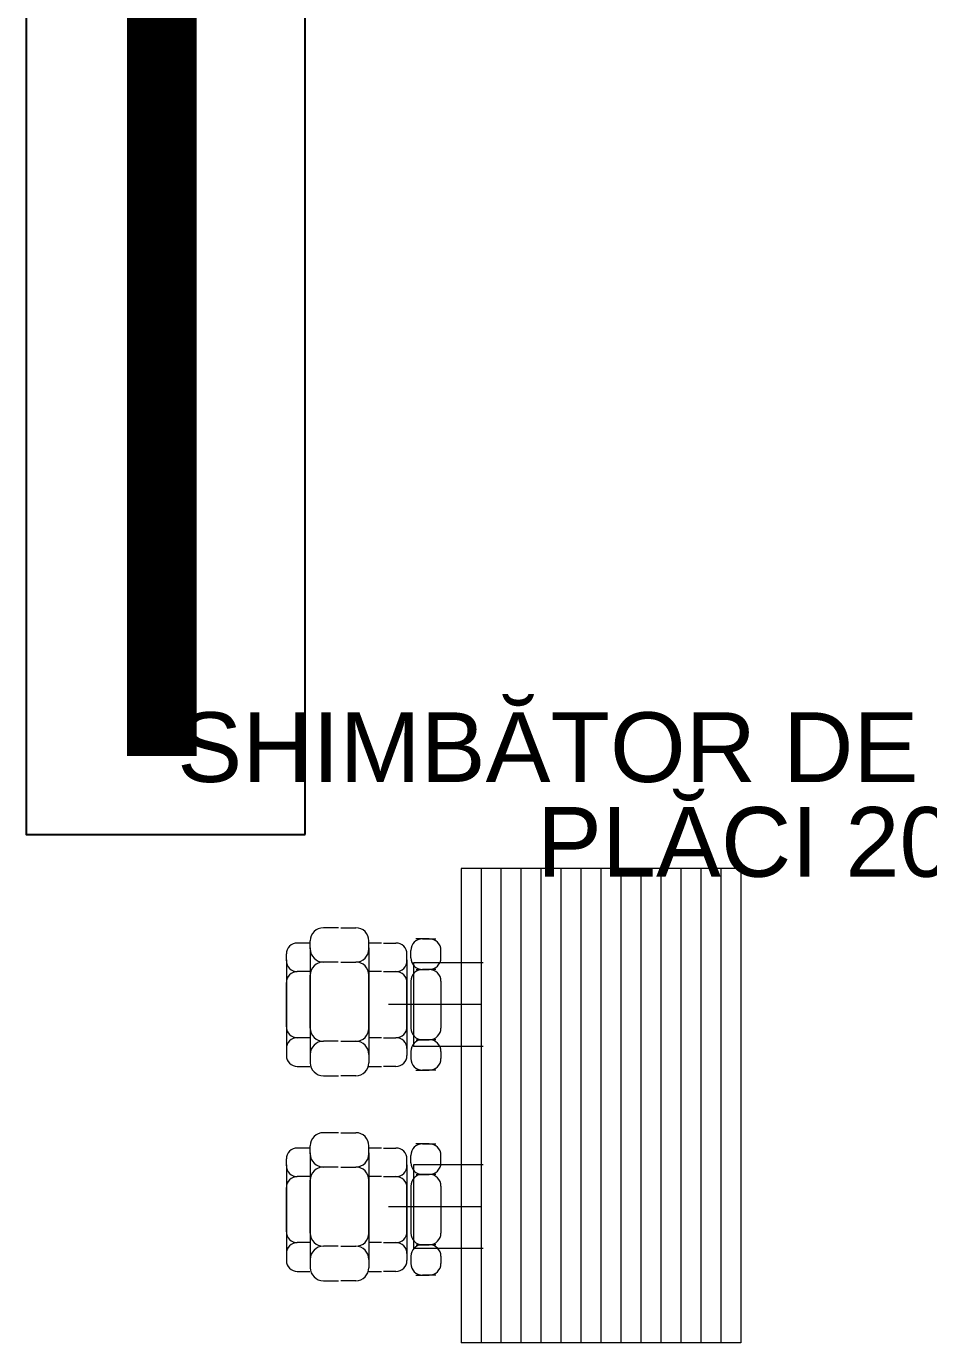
# Model space of a CAD drawing. Header units: millimetres. Extents: x 1322820 to 1391563, y 1051909 to 1098256.
# Drawn here: x 1349916 to 1350563, y 1080571 to 1081515 of the extents above; entities that cross this region are included whole.
import ezdxf

# ---------------------------------------------------------------- set-up
doc = ezdxf.new("R2010")
doc.units = ezdxf.units.MM
doc.header["$MEASUREMENT"] = 0
doc.linetypes.add('R (4)', pattern=[10414, 5080, -2540, 254, -2540])
doc.layers.get('0').update_dxf_attribs({"true_color": 0x787878})
doc.layers.add('calorifere_Pen_No__1', color=250, linetype='Continuous', lineweight=13)
for name, color, linetype in [('Circuit echipo', 7, 'Continuous'), ('circuite iluminat normal', 7, 'Continuous'), ('circuite iluminat vitali', 1, 'Continuous')]:
    doc.layers.add(name, color=color, linetype=linetype)
doc.layers.add('instalatii - echipamente_Pen_No__1', color=7, linetype='Continuous', lineweight=13, true_color=0x787878)
doc.styles.add('GENERATED_STYLE_3', font='ariali.ttf')

# ---------------------------------------------------------------- blocks, each defined once
blk = doc.blocks.new('terasa')
at = {"layer": 'instalatii - echipamente_Pen_No__1', "linetype": 'Continuous', "lineweight": 13}
for p, q in [((1350428.502, 1080910.6), (1350227.916, 1080910.6)), ((1350227.916, 1080910.6), (1350227.916, 1080570.6)), ((1350242.243, 1080910.6), (1350242.243, 1080570.6)), ((1350256.571, 1080910.6), (1350256.571, 1080570.6)), ((1350270.898, 1080910.6), (1350270.898, 1080570.6)), ((1350285.226, 1080910.6), (1350285.226, 1080570.6)), ((1350299.553, 1080910.6), (1350299.553, 1080570.6)), ((1350313.881, 1080910.6), (1350313.881, 1080570.6)), ((1350328.209, 1080910.6), (1350328.209, 1080570.6)), ((1350342.536, 1080910.6), (1350342.536, 1080570.6)), ((1350356.864, 1080910.6), (1350356.864, 1080570.6)), ((1350371.191, 1080910.6), (1350371.191, 1080570.6)), ((1350385.519, 1080910.6), (1350385.519, 1080570.6)), ((1350399.846, 1080910.6), (1350399.846, 1080570.6)), ((1350414.174, 1080910.6), (1350414.174, 1080570.6)), ((1350428.502, 1080910.6), (1350428.502, 1080570.6)), ((1350139.991, 1080868.207), (1350129.157, 1080868.207)), ((1350141.587, 1080868.207), (1350152.421, 1080868.207)), ((1350119.766, 1080853), (1350119.766, 1080858.817)), ((1350161.811, 1080853), (1350161.811, 1080858.817)), ((1350205.146, 1080860.258), (1350195.537, 1080860.258)), ((1350200.244, 1080860.258), (1350209.854, 1080860.258)), ((1350102.621, 1080844.556), (1350102.621, 1080849.403)), ((1350119.475, 1080857.228), (1350110.446, 1080857.228)), ((1350119.766, 1080853.874), (1350119.766, 1080776.633)), ((1350161.811, 1080853.874), (1350161.811, 1080776.633)), ((1350170.885, 1080857.228), (1350161.856, 1080857.228)), ((1350172.215, 1080857.228), (1350181.243, 1080857.228)), ((1350189.068, 1080844.556), (1350189.068, 1080849.403)), ((1350191.916, 1080846.635), (1350191.916, 1080851.93)), ((1350213.474, 1080846.635), (1350213.474, 1080851.93)), ((1350102.621, 1080845.284), (1350102.621, 1080780.917)), ((1350139.841, 1080843.609), (1350129.157, 1080843.609)), ((1350141.737, 1080843.609), (1350152.421, 1080843.609)), ((1350189.068, 1080845.284), (1350189.068, 1080780.917)), ((1350243.87, 1080843.1), (1350193.87, 1080843.1)), ((1350193.87, 1080843.1), (1350193.87, 1080783.1)), ((1350119.35, 1080836.731), (1350110.446, 1080836.731)), ((1350119.766, 1080796.16), (1350119.766, 1080834.219)), ((1350161.811, 1080796.16), (1350161.811, 1080834.219)), ((1350170.76, 1080836.731), (1350161.856, 1080836.731)), ((1350172.34, 1080836.731), (1350181.243, 1080836.731)), ((1350195.67, 1080838.307), (1350205.146, 1080838.307)), ((1350209.721, 1080838.307), (1350200.244, 1080838.307)), ((1350102.621, 1080797.189), (1350102.621, 1080828.905)), ((1350189.068, 1080797.189), (1350189.068, 1080828.905)), ((1350191.916, 1080829.979), (1350191.916, 1080796.222)), ((1350213.474, 1080829.979), (1350213.474, 1080796.222)), ((1350119.35, 1080789.364), (1350110.446, 1080789.364)), ((1350139.841, 1080786.77), (1350129.157, 1080786.77)), ((1350141.737, 1080786.77), (1350152.421, 1080786.77)), ((1350170.76, 1080789.364), (1350161.856, 1080789.364)), ((1350172.34, 1080789.364), (1350181.243, 1080789.364)), ((1350243.87, 1080783.1), (1350193.87, 1080783.1)), ((1350195.67, 1080787.894), (1350205.146, 1080787.894)), ((1350209.721, 1080787.894), (1350200.244, 1080787.894)), ((1350102.621, 1080781.539), (1350102.621, 1080776.565)), ((1350119.766, 1080777.38), (1350119.766, 1080771.411)), ((1350161.811, 1080777.38), (1350161.811, 1080771.411)), ((1350189.068, 1080781.539), (1350189.068, 1080776.565)), ((1350191.916, 1080779.565), (1350191.916, 1080774.406)), ((1350213.474, 1080779.565), (1350213.474, 1080774.406)), ((1350110.446, 1080768.74), (1350119.475, 1080768.74)), ((1350161.856, 1080768.74), (1350170.885, 1080768.74)), ((1350181.243, 1080768.74), (1350172.215, 1080768.74)), ((1350195.537, 1080766.077), (1350205.146, 1080766.077)), ((1350209.854, 1080766.077), (1350200.244, 1080766.077)), ((1350129.157, 1080762.021), (1350139.991, 1080762.021)), ((1350152.421, 1080762.021), (1350141.587, 1080762.021)), ((1350139.991, 1080721.193), (1350129.157, 1080721.193)), ((1350141.587, 1080721.193), (1350152.421, 1080721.193)), ((1350119.475, 1080710.215), (1350110.446, 1080710.215)), ((1350119.766, 1080705.986), (1350119.766, 1080711.803)), ((1350161.811, 1080705.986), (1350161.811, 1080711.803)), ((1350170.885, 1080710.215), (1350161.856, 1080710.215)), ((1350172.215, 1080710.215), (1350181.243, 1080710.215)), ((1350205.146, 1080713.245), (1350195.537, 1080713.245)), ((1350200.244, 1080713.245), (1350209.854, 1080713.245)), ((1350102.621, 1080697.542), (1350102.621, 1080702.39)), ((1350102.621, 1080698.27), (1350102.621, 1080633.903)), ((1350119.766, 1080706.86), (1350119.766, 1080629.62)), ((1350161.811, 1080706.86), (1350161.811, 1080629.62)), ((1350189.068, 1080697.542), (1350189.068, 1080702.39)), ((1350189.068, 1080698.27), (1350189.068, 1080633.903)), ((1350191.916, 1080699.622), (1350191.916, 1080704.916)), ((1350243.87, 1080698.1), (1350193.87, 1080698.1)), ((1350193.87, 1080698.1), (1350193.87, 1080638.1)), ((1350213.474, 1080699.622), (1350213.474, 1080704.916)), ((1350119.35, 1080689.717), (1350110.446, 1080689.717)), ((1350139.841, 1080696.596), (1350129.157, 1080696.596)), ((1350141.737, 1080696.596), (1350152.421, 1080696.596)), ((1350170.76, 1080689.717), (1350161.856, 1080689.717)), ((1350172.34, 1080689.717), (1350181.243, 1080689.717)), ((1350195.67, 1080691.294), (1350205.146, 1080691.294)), ((1350209.721, 1080691.294), (1350200.244, 1080691.294)), ((1350102.621, 1080650.176), (1350102.621, 1080681.892)), ((1350119.766, 1080649.147), (1350119.766, 1080687.206)), ((1350161.811, 1080649.147), (1350161.811, 1080687.206)), ((1350189.068, 1080650.176), (1350189.068, 1080681.892)), ((1350191.916, 1080682.965), (1350191.916, 1080649.209)), ((1350213.474, 1080682.965), (1350213.474, 1080649.209)), ((1350119.35, 1080642.351), (1350110.446, 1080642.351)), ((1350170.76, 1080642.351), (1350161.856, 1080642.351)), ((1350172.34, 1080642.351), (1350181.243, 1080642.351)), ((1350102.621, 1080634.526), (1350102.621, 1080629.552)), ((1350139.841, 1080639.757), (1350129.157, 1080639.757)), ((1350141.737, 1080639.757), (1350152.421, 1080639.757)), ((1350189.068, 1080634.526), (1350189.068, 1080629.552)), ((1350191.916, 1080632.552), (1350191.916, 1080627.392)), ((1350243.87, 1080638.1), (1350193.87, 1080638.1)), ((1350195.67, 1080640.88), (1350205.146, 1080640.88)), ((1350209.721, 1080640.88), (1350200.244, 1080640.88)), ((1350213.474, 1080632.552), (1350213.474, 1080627.392)), ((1350119.766, 1080630.367), (1350119.766, 1080624.397)), ((1350161.811, 1080630.367), (1350161.811, 1080624.397)), ((1350110.446, 1080621.727), (1350119.475, 1080621.727)), ((1350129.157, 1080615.007), (1350139.991, 1080615.007)), ((1350152.421, 1080615.007), (1350141.587, 1080615.007)), ((1350161.856, 1080621.727), (1350170.885, 1080621.727)), ((1350181.243, 1080621.727), (1350172.215, 1080621.727)), ((1350195.537, 1080619.064), (1350205.146, 1080619.064)), ((1350209.854, 1080619.064), (1350200.244, 1080619.064)), ((1350428.502, 1080570.6), (1350227.916, 1080570.6))]:
    blk.add_line(p, q, dxfattribs=at)
at = {"layer": 'instalatii - echipamente_Pen_No__1', "linetype": 'R (4)', "lineweight": 13}
for p, q in [((1350242.243, 1080813.1), (1350175.934, 1080813.1)), ((1350242.243, 1080668.1), (1350175.934, 1080668.1))]:
    blk.add_line(p, q, dxfattribs=at)
at = {"layer": 'instalatii - echipamente_Pen_No__1', "linetype": 'Continuous', "lineweight": 13}
for centre, radius, start, end in [((1350129.157, 1080858.817), 9.39, 90, 180), ((1350152.421, 1080858.817), 9.39, 0, 90), ((1350200.244, 1080851.93), 8.328, 90, 180), ((1350205.146, 1080851.93), 8.328, 0, 90), ((1350110.446, 1080849.403), 7.825, 90, 180), ((1350129.157, 1080853), 9.39, 180, 270), ((1350152.421, 1080853), 9.39, 270, 0), ((1350181.243, 1080849.403), 7.825, 0, 90), ((1350110.446, 1080844.556), 7.825, 180, 270), ((1350129.157, 1080834.219), 9.39, 90, 180), ((1350152.421, 1080834.219), 9.39, 0, 90), ((1350181.243, 1080844.556), 7.825, 270, 0), ((1350200.244, 1080846.635), 8.328, 180, 270), ((1350205.146, 1080846.635), 8.328, 270, 0), ((1350110.446, 1080828.905), 7.825, 90, 180), ((1350181.243, 1080828.905), 7.825, 0, 90), ((1350200.244, 1080829.979), 8.328, 90, 180), ((1350205.146, 1080829.979), 8.328, 0, 90), ((1350110.446, 1080797.189), 7.825, 180, 270), ((1350129.157, 1080796.16), 9.39, 180, 270), ((1350152.421, 1080796.16), 9.39, 270, 0), ((1350181.243, 1080797.189), 7.825, 270, 0), ((1350200.244, 1080796.222), 8.328, 180, 270), ((1350205.146, 1080796.222), 8.328, 270, 0), ((1350110.446, 1080781.539), 7.825, 90, 180), ((1350129.157, 1080777.38), 9.39, 90, 180), ((1350152.421, 1080777.38), 9.39, 0, 90), ((1350181.243, 1080781.539), 7.825, 0, 90), ((1350200.244, 1080779.565), 8.328, 90, 180), ((1350205.146, 1080779.565), 8.328, 0, 90), ((1350110.446, 1080776.565), 7.825, 180, 270), ((1350181.243, 1080776.565), 7.825, 270, 0), ((1350200.244, 1080774.406), 8.328, 180, 270), ((1350205.146, 1080774.406), 8.328, 270, 0), ((1350129.157, 1080771.411), 9.39, 180, 270), ((1350152.421, 1080771.411), 9.39, 270, 0), ((1350129.157, 1080711.803), 9.39, 90, 180), ((1350152.421, 1080711.803), 9.39, 0, 90), ((1350110.446, 1080702.39), 7.825, 90, 180), ((1350181.243, 1080702.39), 7.825, 0, 90), ((1350200.244, 1080704.916), 8.328, 90, 180), ((1350205.146, 1080704.916), 8.328, 0, 90), ((1350129.157, 1080705.986), 9.39, 180, 270), ((1350152.421, 1080705.986), 9.39, 270, 0), ((1350200.244, 1080699.622), 8.328, 180, 270), ((1350205.146, 1080699.622), 8.328, 270, 0), ((1350110.446, 1080697.542), 7.825, 180, 270), ((1350110.446, 1080681.892), 7.825, 90, 180), ((1350129.157, 1080687.206), 9.39, 90, 180), ((1350152.421, 1080687.206), 9.39, 0, 90), ((1350181.243, 1080697.542), 7.825, 270, 0), ((1350181.243, 1080681.892), 7.825, 0, 90), ((1350200.244, 1080682.965), 8.328, 90, 180), ((1350205.146, 1080682.965), 8.328, 0, 90), ((1350110.446, 1080650.176), 7.825, 180, 270), ((1350110.446, 1080634.526), 7.825, 90, 180), ((1350129.157, 1080649.147), 9.39, 180, 270), ((1350152.421, 1080649.147), 9.39, 270, 0), ((1350181.243, 1080650.176), 7.825, 270, 0), ((1350181.243, 1080634.526), 7.825, 0, 90), ((1350200.244, 1080649.209), 8.328, 180, 270), ((1350205.146, 1080649.209), 8.328, 270, 0), ((1350129.157, 1080630.367), 9.39, 90, 180), ((1350152.421, 1080630.367), 9.39, 0, 90), ((1350200.244, 1080632.552), 8.328, 90, 180), ((1350205.146, 1080632.552), 8.328, 0, 90), ((1350110.446, 1080629.552), 7.825, 180, 270), ((1350129.157, 1080624.397), 9.39, 180, 270), ((1350152.421, 1080624.397), 9.39, 270, 0), ((1350181.243, 1080629.552), 7.825, 270, 0), ((1350200.244, 1080627.392), 8.328, 180, 270), ((1350205.146, 1080627.392), 8.328, 270, 0)]:
    blk.add_arc(centre, radius, start, end, dxfattribs=at)
blk = doc.blocks.new('A$C2BB31A3D')
at = {"layer": 'circuite iluminat normal'}
blk.add_lwpolyline([(0, 0), (1200, 0), (1200, 200), (0, 200)], close=True, dxfattribs=at)
at = {"layer": 'circuite iluminat vitali', "const_width": 50}
blk.add_lwpolyline([(56.21, 102.7), (1121.37, 102.7)], dxfattribs=at)

msp = doc.modelspace()

# ---------------------------------------------------------------- block references
msp.add_blockref('terasa', (0, 0))

# ---------------------------------------------------------------- next in the draw order: block references
at = {"layer": 'Circuit echipo', "rotation": 90}
msp.add_blockref('A$C2BB31A3D', (1350116.08, 1080935.12), dxfattribs=at)

# ---------------------------------------------------------------- next in the draw order: texts
at = {"layer": 'calorifere_Pen_No__1', "color": 7, "linetype": 'Continuous', "lineweight": 13, "insert": (1350511.35, 1080963.42), "char_height": 50, "width": 1178.3, "attachment_point": 5, "line_spacing_factor": 0.815173, "style": 'GENERATED_STYLE_3'}
msp.add_mtext('\\A1;{\\fArial|b0|i0|c238|p34;SHIMBĂTOR DE CĂLDURĂ ÎN PLĂCI 200 kW}', dxfattribs=at)

doc.saveas('drawing.dxf')
